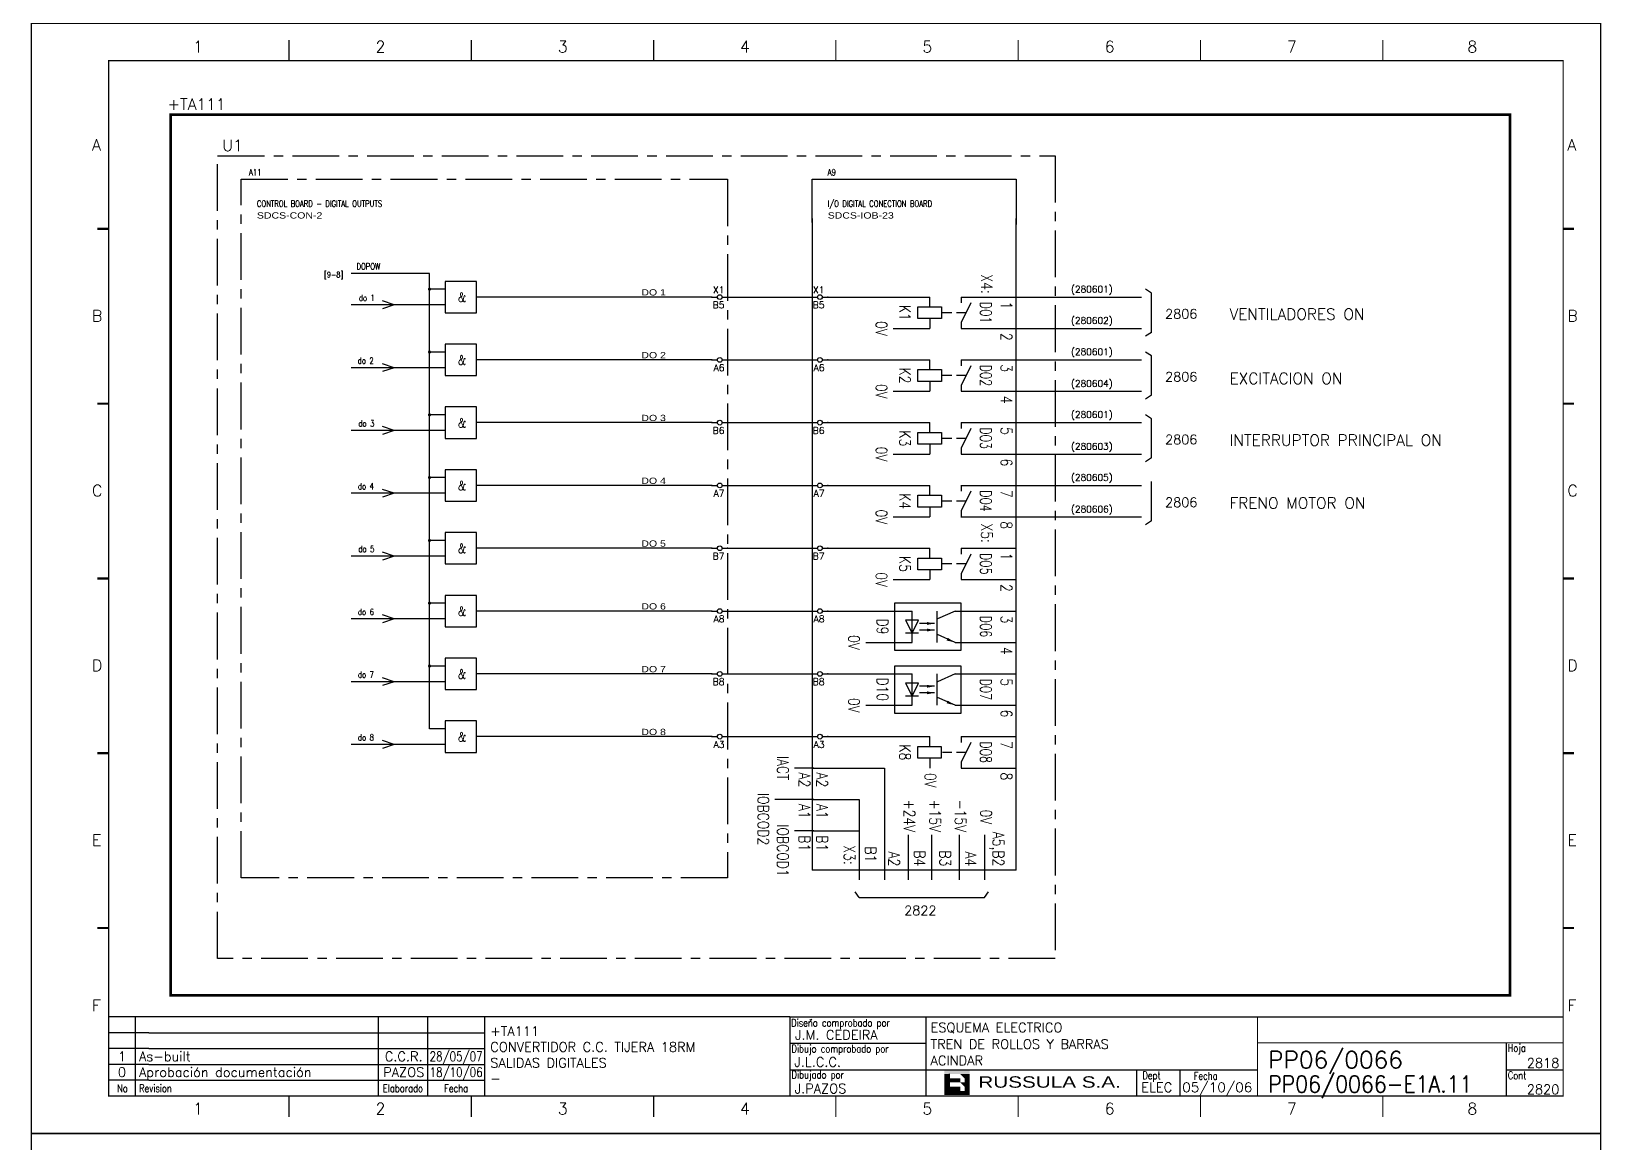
# Model space of a CAD drawing. Extents: x -4 to 416, y -4762 to 287.
# Drawn here: x -3.7 to 416.3, y -2685.4 to -2388.4 of the extents above; entities that cross this region are included whole.
import ezdxf
from ezdxf.enums import TextEntityAlignment as Align

# ---------------------------------------------------------------- set-up
doc = ezdxf.new("R2010")
doc.units = 0
doc.header["$LTSCALE"] = 10
doc.header["$MEASUREMENT"] = 0
for name, pattern in [('CENTER', [2, 1.25, -0.25, 0.25, -0.25]), ('DASHDOT', [1, 0.5, -0.25, 0, -0.25]), ('HIDDEN', [0.375, 0.25, -0.125])]:
    doc.linetypes.add(name, pattern=pattern)
doc.layers.get('0').update_dxf_attribs({"linetype": 'CONTINUOUS'})
for name, color, linetype in [('1', 7, 'CONTINUOUS'), ('10', 5, 'CONTINUOUS'), ('2', 7, 'CONTINUOUS'), ('25', 3, 'CONTINUOUS'), ('25KT', 4, 'HIDDEN'), ('25PK', 4, 'CENTER'), ('35', 2, 'CONTINUOUS'), ('8', 1, 'CONTINUOUS'), ('9', 6, 'CONTINUOUS'), ('DIBUJO', 7, 'CONTINUOUS'), ('NODE', 7, 'CONTINUOUS')]:
    doc.layers.add(name, color=color, linetype=linetype)
doc.styles.add('ABBSTYLE', font='ROMANS.SHX', dxfattribs={"width": 0.8})
doc.styles.add('HELV', font='HELVBLD.SHX', dxfattribs={"width": 1.2})
doc.styles.add('HELVETICA', font='HELV.SHX')
doc.styles.add('LABEL', font='SIMPLEX', dxfattribs={"width": 0.8, "height": 4})
doc.styles.add('ROMANS', font='romans')
doc.styles.get("Standard").update_dxf_attribs({"font": 'simplex'})

# ---------------------------------------------------------------- blocks, each defined once
blk = doc.blocks.new('NOD', base_point=(237.5, 170))
at = {"layer": 'NODE'}
blk.add_point((237.5, 170), dxfattribs=at)
blk = doc.blocks.new('$$PLR12C')
for p, q in [((-2.5, 0), (-0.75, 0)), ((0.75, 0), (2.5, 0))]:
    blk.add_line(p, q)
at = {"layer": '2'}
blk.add_circle((0, 0), 0.75, dxfattribs=at)
for p in [(-2.5, 0), (2.5, 0)]:
    blk.add_blockref('NOD', p, dxfattribs=at)
at = {"layer": '8'}
blk.add_attdef('*A', text='', height=2.15, dxfattribs=at).set_placement((1.5, -3.575), align=Align.RIGHT)
at = {"layer": '9'}
blk.add_attdef('ID', text='', height=2.15, dxfattribs=at).set_placement((1.5, 1.25), align=Align.RIGHT)
blk = doc.blocks.new('newcajec')
at = {"layer": '1'}
for p, q in [((179.4, 20.85), (0.13, 20.85)), ((7, 20.85), (7, 0)), ((71, 20.85), (71, 0)), ((84, 20.85), (84, 0.09)), ((99, 20.85), (99, 0)), ((215.2, 20.8), (215.2, 0)), ((10.6, 16.64), (0, 16.64)), ((10.6, 16.64), (99, 16.64)), ((184.64, 20.18), (184.81, 20.01)), ((184.81, 20.01), (185.18, 20.25)), ((10.6, 12.48), (0, 12.48)), ((10.6, 12.48), (99, 12.48)), ((179.4, 13.87), (215.2, 13.87)), ((368, 14.06), (368, 0)), ((10.6, 8.32), (0, 8.32)), ((10.6, 8.32), (99, 8.32)), ((10.6, 4.16), (0, 4.16)), ((10.6, 4.16), (99, 4.16)), ((179.4, 6.93), (267.63, 6.93)), ((267.63, 6.93), (302.5, 6.93)), ((270.63, 6.91), (270.63, 0)), ((282.07, 6.93), (282.07, 0)), ((368, 6.93), (383, 6.93))]:
    blk.add_line(p, q, dxfattribs=at)
for points in [[(47.5, 272.5, 0.3, 0.3, 0), (47.5, 277.91, 0.3, 0.3, 0)], [(95.5, 272.5, 0.3, 0.3, 0), (95.5, 277.91, 0.3, 0.3, 0)], [(143.5, 272.5, 0.3, 0.3, 0), (143.5, 277.91, 0.3, 0.3, 0)], [(191.5, 272.5, 0.3, 0.3, 0), (191.5, 277.91, 0.3, 0.3, 0)], [(239.5, 272.5, 0.3, 0.3, 0), (239.5, 277.91, 0.3, 0.3, 0)], [(287.5, 272.5, 0.3, 0.3, 0), (287.5, 277.91, 0.3, 0.3, 0)], [(335.5, 272.5, 0.3, 0.3, 0), (335.5, 277.91, 0.3, 0.3, 0)], [(-2.99, 228.23, 0.6, 0.6, 0), (-0.18, 228.23, 0.6, 0.6, 0)], [(383.01, 228.23, 0.6, 0.6, 0), (385.82, 228.23, 0.6, 0.6, 0)], [(-2.99, 182.23, 0.6, 0.6, 0), (-0.18, 182.23, 0.6, 0.6, 0)], [(383.01, 182.23, 0.6, 0.6, 0), (385.82, 182.23, 0.6, 0.6, 0)], [(-2.99, 136.23, 0.6, 0.6, 0), (-0.18, 136.23, 0.6, 0.6, 0)], [(383.01, 136.23, 0.6, 0.6, 0), (385.82, 136.23, 0.6, 0.6, 0)], [(-2.99, 90.23, 0.6, 0.6, 0), (-0.18, 90.23, 0.6, 0.6, 0)], [(383.01, 90.23, 0.6, 0.6, 0), (385.82, 90.23, 0.6, 0.6, 0)], [(-2.99, 44.23, 0.6, 0.6, 0), (-0.18, 44.23, 0.6, 0.6, 0)], [(383.01, 44.23, 0.6, 0.6, 0), (385.82, 44.23, 0.6, 0.6, 0)], [(383, 20.8, 0.3, 0.3, 0), (179.4, 20.8, 0.3, 0.3, 0), (179.4, 0, 0.3, 0.3, 0)], [(302.5, 20.8, 0.3, 0.3, 0), (302.5, 0, 0.3, 0.3, 0)], [(302.5, 14, 0.3, 0.3, 0), (383, 14, 0.3, 0.3, 0)], [(47.5, -5.5, 0.3, 0.3, 0), (47.5, -0.09, 0.3, 0.3, 0)], [(95.5, -5.5, 0.3, 0.3, 0), (95.5, -0.09, 0.3, 0.3, 0)], [(143.5, -5.5, 0.3, 0.3, 0), (143.5, -0.09, 0.3, 0.3, 0)], [(191.5, -5.5, 0.3, 0.3, 0), (191.5, -0.09, 0.3, 0.3, 0)], [(239.5, -5.5, 0.3, 0.3, 0), (239.5, -0.09, 0.3, 0.3, 0)], [(287.5, -5.5, 0.3, 0.3, 0), (287.5, -0.09, 0.3, 0.3, 0)], [(335.5, -5.5, 0.3, 0.3, 0), (335.5, -0.09, 0.3, 0.3, 0)]]:
    blk.add_lwpolyline(points, format="xyseb", dxfattribs=at)
at = {"layer": '1', "const_width": 0.3}
blk.add_lwpolyline([(0, 0), (0, 272.5), (383, 272.5), (383, 0)], close=True, dxfattribs=at)
at = {"layer": '2', "color": 14}
for p, q in [((221.42, 4.69), (221.42, 5.81)), ((221.42, 2.47), (221.42, 3.58))]:
    blk.add_line(p, q, dxfattribs=at)
for points in [[(220.05, 5.81), (220.05, 6.92), (226.74, 5.81), (226.74, 6.92)], [(221.42, 2.47), (220.05, 2.47), (221.42, 5.81), (220.05, 5.81)], [(221.42, 4.69), (224.25, 4.69), (221.42, 3.58), (224.25, 3.58)], [(224.25, 5.81), (225.37, 5.81), (225.37, 4.69)], [(225.37, 5.81), (226.74, 5.81), (225.37, 1.35), (226.74, 1.35)], [(224.25, 0.24), (224.25, 2.47), (220.05, 0.24), (220.05, 2.47)], [(224.25, 3.58), (225.37, 3.58), (225.37, 2.47)], [(226.74, 1.35), (226.74, 0.24), (224.25, 1.35), (224.25, 0.24)]]:
    blk.add_solid(points, dxfattribs=at)
at = {"layer": '1', "style": 'ROMANS'}
for s, p in [('1', (22.29, 274.68)), ('2', (70.29, 274.68)), ('3', (118.29, 274.68)), ('4', (166.29, 274.68)), ('5', (214.29, 274.68)), ('6', (262.29, 274.68)), ('7', (310.29, 274.68)), ('8', (357.79, 274.68)), ('A', (-4.37, 248.84)), ('A', (384.13, 248.84)), ('B', (-4.37, 203.84)), ('B', (384.13, 203.84)), ('C', (-4.37, 157.84)), ('C', (384.13, 157.84)), ('D', (-4.37, 111.84)), ('D', (384.13, 111.84)), ('E', (-4.37, 65.84)), ('E', (384.13, 65.84)), ('F', (-4.37, 22.34)), ('F', (384.13, 22.34)), ('1', (22.29, -4.82)), ('2', (70.29, -4.82)), ('3', (118.29, -4.82)), ('4', (166.29, -4.82)), ('5', (214.29, -4.82)), ('6', (262.29, -4.82)), ('7', (310.29, -4.82)), ('8', (357.79, -4.82))]:
    blk.add_text(s, height=3, dxfattribs=at).set_placement(p)
at = {"layer": '1', "style": 'LABEL', "width": 0.8}
for s, p in [('Diseno comprobado por', (179.73, 18.27)), ('Dibujo comprobado por', (179.81, 11.47)), ('Hoja', (368.38, 11.66)), ('Dibujado por', (179.83, 4.64)), ('Fecha', (285.71, 4.3)), ('Cont', (368.43, 4.46)), ('No', (2.23, 1.05)), ('Revision', (8, 1.05))]:
    blk.add_text(s, height=2, dxfattribs=at).set_placement(p)
for s, p in [('Dept', (274.61, 4.44)), ('Elaborado', (77.5, 1.05)), ('Fecha', (91.5, 1.05))]:
    blk.add_text(s, height=2, dxfattribs=at).set_placement(p, align=Align.CENTER)
at = {"layer": '10', "style": 'ROMANS'}
for tag, p in [('REV41', (3.5, 18.74)), ('REV43', (77.7, 18.74)), ('REV31', (3.5, 14.58)), ('REV33', (77.7, 14.58)), ('REV21', (3.5, 10.42)), ('REV23', (77.7, 10.42)), ('REV11', (3.5, 6.27)), ('REV13', (77.7, 6.27))]:
    blk.add_attdef(tag, text='', height=2.5, dxfattribs=at).set_placement(p, align=Align.MIDDLE)
for tag, p, height in [('REV42', (8, 17.49), 2.5), ('SHEETNAME1', (100.5, 15.83), 2.5), ('DESIGNCHECK', (180.74, 14.83), 2.5), ('DOCUMENTTYPE', (216.43, 16.8), 2.5), ('NOTA', (305.32, 15.8), 3), ('REV32', (8, 13.33), 2.5), ('SHEETNAME2', (100.5, 11.67), 2.5), ('OBJECT', (216.43, 12.4), 2.5), ('REV22', (8, 9.17), 2.5), ('SHEETNAME3', (100.5, 7.51), 2.5), ('DRAWINGCHECK', (180.53, 7.71), 2.5), ('CUSTOMER', (216.43, 8.08), 2.5), ('ORDER', (305.32, 7.3), 4.5), ('REV12', (8, 5.01), 2.5), ('SHEETNAME4', (100.5, 3.35), 2.5), ('DOCUMENT_ID', (305.32, 0.93), 4.4), ('USER', (180.63, 0.71), 2.5), ('DEPARTMENT', (271.93, 1.05), 2.5)]:
    blk.add_attdef(tag, p, '', height=height, dxfattribs=at)
for tag, width, p, p2 in [('REV44', 1.221199, (84.53, 17.49), (98.48, 17.49)), ('REV34', 1.221199, (84.53, 13.33), (98.48, 13.33)), ('REV24', 1.221199, (84.53, 9.17), (98.48, 9.17)), ('REV14', 1.221199, (84.53, 5.01), (98.48, 5.01)), ('CREATED2', 7.039915, (282.71, 1.05), (301.14, 1.05))]:
    blk.add_attdef(tag, text='', height=2.5, dxfattribs=dict(at, width=width)).set_placement(p, p2, align=Align.FIT)
for tag, p in [('SHEET', (382, 7.43)), ('NEXTSHEET', (382, 0.5))]:
    blk.add_attdef(tag, text='', height=2.5, dxfattribs=at).set_placement(p, align=Align.RIGHT)
at = {"layer": 'DIBUJO', "color": 14, "style": 'HELVETICA', "width": 1.3}
blk.add_text('RUSSULA S.A.', height=3, dxfattribs=at).set_placement((229, 2.19))

msp = doc.modelspace()

# ---------------------------------------------------------------- linework, layer by layer
at = {"layer": '2', "color": 3}
for p, q in [((205.26, -2427.98), (259.86, -2427.98)), ((205.26, -2439.53), (205.26, -2427.98)), ((259.86, -2427.98), (259.86, -2440.05)), ((209.46, -2459.48), (236.76, -2459.48)), ((209.46, -2476.28), (236.76, -2476.28)), ((209.46, -2493.08), (236.76, -2493.08)), ((209.46, -2509.88), (236.76, -2509.88)), ((209.46, -2526.68), (236.76, -2526.68)), ((208.93, -2543.48), (232.03, -2543.48)), ((209.46, -2560.28), (232.03, -2560.28)), ((208.93, -2577.08), (236.76, -2577.08)), ((224.68, -2585.48), (224.68, -2615.4)), ((217.86, -2593.88), (217.86, -2615.4)), ((230.98, -2603.33), (230.98, -2615.4)), ((237.28, -2603.33), (237.28, -2615.4)), ((244.63, -2603.33), (244.63, -2615.4)), ((251.46, -2603.33), (251.46, -2615.4))]:
    msp.add_line(p, q, dxfattribs=at)
at = {"layer": '2', "color": 7}
for p, q in [((102.88, -2453.18), (81.88, -2453.18)), ((102.88, -2457.38), (102.88, -2453.18)), ((107.08, -2455.28), (107.08, -2463.68)), ((115.48, -2455.28), (107.08, -2455.28)), ((115.48, -2463.68), (115.48, -2455.28)), ((102.88, -2474.18), (102.88, -2457.38)), ((107.08, -2457.38), (102.88, -2457.38)), ((140.68, -2459.48), (115.48, -2459.48)), ((178.48, -2459.48), (140.68, -2459.48)), ((182.68, -2459.48), (205.26, -2459.48)), ((107.08, -2461.58), (81.88, -2461.58)), ((107.08, -2463.68), (115.48, -2463.68)), ((107.08, -2472.08), (107.08, -2480.48)), ((115.48, -2472.08), (107.08, -2472.08)), ((115.48, -2480.48), (115.48, -2472.08)), ((102.88, -2490.98), (102.88, -2474.18)), ((107.08, -2474.18), (102.88, -2474.18)), ((140.68, -2476.28), (115.48, -2476.28)), ((178.48, -2476.28), (140.68, -2476.28)), ((182.68, -2476.28), (205.26, -2476.28)), ((107.08, -2478.38), (81.88, -2478.38)), ((107.08, -2480.48), (115.48, -2480.48)), ((107.08, -2488.88), (107.08, -2497.28)), ((115.48, -2488.88), (107.08, -2488.88)), ((115.48, -2497.28), (115.48, -2488.88)), ((102.88, -2507.78), (102.88, -2490.98)), ((107.08, -2490.98), (102.88, -2490.98)), ((140.68, -2493.08), (115.48, -2493.08)), ((178.48, -2493.08), (140.68, -2493.08)), ((182.68, -2493.08), (205.26, -2493.08)), ((107.08, -2495.18), (81.88, -2495.18)), ((107.08, -2497.28), (115.48, -2497.28)), ((107.08, -2505.68), (107.08, -2514.08)), ((115.48, -2505.68), (107.08, -2505.68)), ((115.48, -2514.08), (115.48, -2505.68)), ((102.88, -2524.58), (102.88, -2507.78)), ((107.08, -2507.78), (102.88, -2507.78)), ((140.68, -2509.88), (115.48, -2509.88)), ((178.48, -2509.88), (140.68, -2509.88)), ((182.68, -2509.88), (205.26, -2509.88)), ((107.08, -2511.98), (81.88, -2511.98)), ((107.08, -2514.08), (115.48, -2514.08)), ((107.08, -2522.48), (107.08, -2530.88)), ((115.48, -2522.48), (107.08, -2522.48)), ((115.48, -2530.88), (115.48, -2522.48)), ((102.88, -2541.38), (102.88, -2524.58)), ((107.08, -2524.58), (102.88, -2524.58)), ((140.68, -2526.68), (115.48, -2526.68)), ((178.48, -2526.68), (140.68, -2526.68)), ((182.68, -2526.68), (206.31, -2526.68)), ((107.08, -2528.78), (81.88, -2528.78)), ((107.08, -2530.88), (115.48, -2530.88)), ((107.08, -2539.28), (107.08, -2547.68)), ((115.48, -2539.28), (107.08, -2539.28)), ((115.48, -2547.68), (115.48, -2539.28)), ((102.88, -2558.18), (102.88, -2541.38)), ((107.08, -2541.38), (102.88, -2541.38)), ((140.68, -2543.48), (115.48, -2543.48)), ((178.48, -2543.48), (140.68, -2543.48)), ((182.68, -2543.48), (205.26, -2543.48)), ((107.08, -2545.58), (81.88, -2545.58)), ((107.08, -2547.68), (115.48, -2547.68)), ((107.08, -2556.08), (107.08, -2564.48)), ((115.48, -2556.08), (107.08, -2556.08)), ((115.48, -2564.48), (115.48, -2556.08)), ((102.88, -2574.98), (102.88, -2558.18)), ((107.08, -2558.18), (102.88, -2558.18)), ((140.68, -2560.28), (115.48, -2560.28)), ((178.48, -2560.28), (140.68, -2560.28)), ((182.68, -2560.28), (205.78, -2560.28)), ((107.08, -2562.38), (81.88, -2562.38)), ((107.08, -2564.48), (115.48, -2564.48)), ((107.08, -2572.88), (107.08, -2581.28)), ((115.48, -2572.88), (107.08, -2572.88)), ((115.48, -2581.28), (115.48, -2572.88)), ((107.08, -2574.98), (102.88, -2574.98)), ((140.68, -2577.08), (115.48, -2577.08)), ((178.48, -2577.08), (140.68, -2577.08)), ((153.28, -2577.08), (140.68, -2577.08)), ((182.68, -2577.08), (205.26, -2577.08)), ((107.08, -2579.18), (81.88, -2579.18)), ((107.08, -2581.28), (115.48, -2581.28))]:
    msp.add_line(p, q, dxfattribs=at)
at = {"layer": '2', "color": 3, "linetype": 'DASHDOT'}
msp.add_lwpolyline([(33.58, -2410.65, 0.706, 0.706, 0), (392.1, -2410.65, 0.706, 0.706, 0), (392.1, -2646.27, 0.706, 0.706, 0), (33.58, -2646.27, 0.706, 0.706, 0), (33.58, -2410.65, 0.706, 0.706, 0)], format="xyseb", dxfattribs=at)
at = {"layer": '2', "color": 7}
for points in [[(102.67, -2457.38, 0.42, 0.42, 1), (103.09, -2457.38, 0.42, 0.42, 1)], [(102.67, -2474.18, 0.42, 0.42, 1), (103.09, -2474.18, 0.42, 0.42, 1)], [(102.67, -2490.98, 0.42, 0.42, 1), (103.09, -2490.98, 0.42, 0.42, 1)], [(102.67, -2507.78, 0.42, 0.42, 1), (103.09, -2507.78, 0.42, 0.42, 1)], [(102.67, -2524.58, 0.42, 0.42, 1), (103.09, -2524.58, 0.42, 0.42, 1)], [(102.67, -2541.38, 0.42, 0.42, 1), (103.09, -2541.38, 0.42, 0.42, 1)], [(102.67, -2558.18, 0.42, 0.42, 1), (103.09, -2558.18, 0.42, 0.42, 1)]]:
    msp.add_lwpolyline(points, format="xyseb", close=True, dxfattribs=at)
at = {"layer": '25'}
for p, q in [((205.26, -2438.48), (205.26, -2612.78)), ((259.86, -2612.78), (259.86, -2438.48)), ((236.76, -2462.1), (236.76, -2459.48)), ((245.16, -2459.48), (259.86, -2459.48)), ((245.16, -2459.48), (245.16, -2461.05)), ((247.78, -2461.05), (245.16, -2466.3)), ((296.08, -2458.43), (294.51, -2457.38)), ((296.08, -2468.93), (296.08, -2458.43)), ((233.61, -2462.1), (239.91, -2462.1)), ((233.61, -2465.25), (233.61, -2462.1)), ((239.91, -2465.25), (233.61, -2465.25)), ((236.76, -2465.25), (236.76, -2467.88)), ((239.91, -2462.1), (239.91, -2465.25)), ((226.97, -2467.88), (236.76, -2467.88)), ((245.16, -2466.3), (245.16, -2467.88)), ((245.16, -2467.88), (259.78, -2467.88)), ((296.08, -2468.93), (294.51, -2469.98)), ((236.76, -2478.9), (236.76, -2476.28)), ((245.16, -2476.28), (259.86, -2476.28)), ((245.16, -2476.28), (245.16, -2477.85)), ((247.78, -2477.85), (245.16, -2483.1)), ((296.08, -2475.23), (294.51, -2474.18)), ((296.08, -2485.73), (296.08, -2475.23)), ((233.61, -2482.05), (233.61, -2478.9)), ((233.61, -2478.9), (239.91, -2478.9)), ((239.91, -2482.05), (233.61, -2482.05)), ((236.76, -2482.05), (236.76, -2484.68)), ((239.91, -2478.9), (239.91, -2482.05)), ((226.97, -2484.68), (236.76, -2484.68)), ((245.16, -2483.1), (245.16, -2484.68)), ((245.16, -2484.68), (259.78, -2484.68)), ((296.08, -2485.73), (294.51, -2486.78)), ((236.76, -2495.7), (236.76, -2493.08)), ((245.16, -2493.08), (259.86, -2493.08)), ((245.16, -2493.08), (245.16, -2494.65)), ((247.78, -2494.65), (245.16, -2499.9)), ((296.08, -2492.03), (294.51, -2490.98)), ((296.08, -2502.53), (296.08, -2492.03)), ((233.61, -2495.7), (239.91, -2495.7)), ((233.61, -2498.85), (233.61, -2495.7)), ((239.91, -2498.85), (233.61, -2498.85)), ((236.76, -2498.85), (236.76, -2501.48)), ((239.91, -2495.7), (239.91, -2498.85)), ((226.97, -2501.48), (236.76, -2501.48)), ((245.16, -2499.9), (245.16, -2501.48)), ((245.16, -2501.48), (259.78, -2501.48)), ((296.08, -2502.53), (294.51, -2503.58)), ((236.76, -2512.5), (236.76, -2509.88)), ((245.08, -2509.88), (259.86, -2509.88)), ((245.16, -2509.88), (245.16, -2511.45)), ((247.78, -2511.45), (245.16, -2516.7)), ((296.08, -2519.33), (296.08, -2508.83)), ((233.61, -2515.65), (233.61, -2512.5)), ((233.61, -2512.5), (239.91, -2512.5)), ((239.91, -2515.65), (233.61, -2515.65)), ((236.76, -2515.65), (236.76, -2518.28)), ((239.91, -2512.5), (239.91, -2515.65)), ((226.97, -2518.28), (236.76, -2518.28)), ((245.08, -2518.28), (259.78, -2518.28)), ((245.16, -2516.7), (245.16, -2518.28)), ((296.08, -2519.33), (294.51, -2520.38)), ((236.76, -2529.3), (236.76, -2526.68)), ((245.16, -2526.68), (259.86, -2526.68)), ((245.16, -2526.68), (245.16, -2528.25)), ((247.78, -2528.25), (245.16, -2533.5)), ((233.61, -2529.3), (239.91, -2529.3)), ((233.61, -2532.45), (233.61, -2529.3)), ((239.91, -2532.45), (233.61, -2532.45)), ((236.76, -2532.45), (236.76, -2535.08)), ((239.91, -2529.3), (239.91, -2532.45)), ((226.97, -2535.08), (236.76, -2535.08)), ((245.16, -2533.5), (245.16, -2535.08)), ((245.16, -2535.08), (259.78, -2535.08)), ((245.16, -2541.38), (227.31, -2541.38)), ((227.31, -2541.38), (227.31, -2553.98)), ((232.03, -2551.88), (232.03, -2543.48)), ((238.79, -2551.88), (238.79, -2543.48)), ((243.58, -2543.48), (238.86, -2545.58)), ((243.58, -2543.48), (259.86, -2543.48)), ((245.16, -2553.98), (245.16, -2541.38)), ((230.28, -2545.93), (232.03, -2549.43)), ((233.78, -2545.93), (230.28, -2545.93)), ((232.03, -2549.43), (233.78, -2545.93)), ((238.05, -2546.8), (234.04, -2546.8)), ((238.05, -2548.55), (234.04, -2548.55)), ((219.69, -2551.88), (232.03, -2551.88)), ((233.78, -2549.43), (230.28, -2549.43)), ((243.58, -2551.88), (238.86, -2549.78)), ((243.58, -2551.88), (259.86, -2551.88)), ((227.31, -2553.98), (245.16, -2553.98)), ((245.16, -2558.18), (227.31, -2558.18)), ((227.31, -2558.18), (227.31, -2570.78)), ((232.03, -2568.68), (232.03, -2560.28)), ((238.79, -2568.68), (238.79, -2560.28)), ((243.58, -2560.28), (238.86, -2562.38)), ((243.58, -2560.28), (259.86, -2560.28)), ((245.16, -2570.78), (245.16, -2558.18)), ((230.28, -2562.73), (232.03, -2566.23)), ((233.78, -2562.73), (230.28, -2562.73)), ((232.03, -2566.23), (233.78, -2562.73)), ((238.05, -2563.6), (234.04, -2563.6)), ((238.05, -2565.35), (234.04, -2565.35)), ((219.69, -2568.68), (232.03, -2568.68)), ((233.78, -2566.23), (230.28, -2566.23)), ((243.58, -2568.68), (238.86, -2566.58)), ((243.58, -2568.68), (259.86, -2568.68)), ((227.31, -2570.78), (245.16, -2570.78)), ((236.76, -2579.7), (236.76, -2577.08)), ((245.16, -2577.08), (259.86, -2577.08)), ((245.16, -2577.08), (245.16, -2578.65)), ((247.78, -2578.65), (245.16, -2583.9)), ((233.61, -2582.85), (233.61, -2579.7)), ((233.61, -2579.7), (239.83, -2579.7)), ((239.83, -2582.85), (233.61, -2582.85)), ((236.76, -2582.85), (236.76, -2585.48)), ((239.83, -2579.7), (239.83, -2582.85)), ((205.78, -2585.48), (200.53, -2585.48)), ((205.26, -2585.48), (224.68, -2585.48)), ((245.16, -2583.9), (245.16, -2585.48)), ((245.16, -2585.48), (259.78, -2585.48)), ((205.78, -2593.88), (195.28, -2593.88)), ((205.26, -2593.88), (217.86, -2593.88)), ((205.78, -2602.28), (200.53, -2602.28)), ((205.26, -2602.28), (217.86, -2602.28)), ((259.86, -2612.78), (205.26, -2612.78)), ((217.86, -2620.13), (216.81, -2618.55)), ((217.86, -2620.13), (251.46, -2620.13)), ((251.46, -2620.13), (252.51, -2618.55))]:
    msp.add_line(p, q, dxfattribs=at)
for points in [[(236.02, -2547.19), (236.02, -2546.41), (238.05, -2546.8)], [(236.02, -2548.16), (236.02, -2548.94), (238.05, -2548.55)], [(241.28, -2551.35), (241.57, -2550.63), (243.58, -2551.88)], [(236.02, -2563.99), (236.02, -2563.21), (238.05, -2563.6)], [(236.02, -2564.96), (236.02, -2565.74), (238.05, -2565.35)], [(241.28, -2568.15), (241.57, -2567.43), (243.58, -2568.68)]]:
    msp.add_solid(points, dxfattribs=at)
at = {"layer": '25KT'}
for p, q in [((246.47, -2463.68), (239.91, -2463.68)), ((246.47, -2480.48), (239.91, -2480.48)), ((246.47, -2497.28), (239.91, -2497.28)), ((246.47, -2514.08), (239.91, -2514.08)), ((246.47, -2530.88), (239.91, -2530.88)), ((246.47, -2581.28), (239.83, -2581.28))]:
    msp.add_line(p, q, dxfattribs=at)
at = {"layer": '25PK'}
for p, q in [((46.18, -2421.68), (270.36, -2421.68)), ((46.18, -2636.4), (46.18, -2421.68)), ((270.36, -2421.68), (270.36, -2636.4)), ((52.48, -2614.88), (52.48, -2427.98)), ((52.48, -2427.98), (182.68, -2427.98)), ((182.68, -2427.98), (182.68, -2614.88)), ((182.68, -2614.88), (52.48, -2614.88)), ((270.36, -2636.4), (46.18, -2636.4))]:
    msp.add_line(p, q, dxfattribs=at)
at = {"layer": '35'}
for p, q in [((93.43, -2461.58), (90.28, -2460.53)), ((259.86, -2459.48), (293.46, -2459.48)), ((93.43, -2461.58), (90.28, -2462.63)), ((259.86, -2467.88), (293.46, -2467.88)), ((93.43, -2478.38), (90.28, -2477.33)), ((259.86, -2476.28), (293.46, -2476.28)), ((93.43, -2478.38), (90.28, -2479.43)), ((259.86, -2484.68), (293.46, -2484.68)), ((93.43, -2495.18), (90.28, -2494.13)), ((259.86, -2493.08), (293.46, -2493.08)), ((93.43, -2495.18), (90.28, -2496.23)), ((259.86, -2501.48), (293.46, -2501.48)), ((93.43, -2511.98), (90.28, -2510.93)), ((259.86, -2509.88), (293.46, -2509.88)), ((93.43, -2511.98), (90.28, -2513.03)), ((259.86, -2518.28), (293.46, -2518.28)), ((93.43, -2528.78), (90.28, -2527.73)), ((93.43, -2528.78), (90.28, -2529.83)), ((93.43, -2545.58), (90.28, -2544.53)), ((93.43, -2545.58), (90.28, -2546.63)), ((93.43, -2562.38), (90.28, -2561.33)), ((93.43, -2562.38), (90.28, -2563.43)), ((93.43, -2579.18), (90.28, -2578.13)), ((93.43, -2579.18), (90.28, -2580.23))]:
    msp.add_line(p, q, dxfattribs=at)
at = {"layer": 'DIBUJO'}
for points in [[(-3.68, -2386.24), (416.32, -2386.24), (416.32, -2683.24), (-3.68, -2683.24), (-3.68, -2386.24)], [(-3.68, -2683.24), (416.32, -2683.24), (416.32, -2980.24), (-3.68, -2980.24), (-3.68, -2683.24)]]:
    msp.add_lwpolyline(points, dxfattribs=at)

# ---------------------------------------------------------------- block references
at = {"layer": '2', "color": 7}
ref = msp.add_blockref('newcajec', (17, -2673.22), dxfattribs=dict(at, xscale=1.016442892079965, yscale=1.016442892079965, zscale=1.016442892079965))
ref.add_attrib('REV24', '28/05/07', dxfattribs={"layer": '10', "height": 2.541, "style": 'ROMANS', "width": 0.728168}).set_placement((102.91, -2663.89), (117.1, -2663.89), align=Align.FIT)
ref.add_attrib('SHEETNAME3', 'SALIDAS DIGITALES', (119.15, -2665.59), dxfattribs={"layer": '10', "height": 2.5411, "style": 'ROMANS'})
ref.add_attrib('SHEETNAME2', 'CONVERTIDOR C.C. TIJERA 18RM', (119.15, -2661.36), dxfattribs={"layer": '10', "height": 2.5411, "style": 'ROMANS'})
ref.add_attrib('SHEETNAME1', '+TA111', (119.15, -2657.13), dxfattribs={"layer": '10', "height": 2.541, "style": 'ROMANS'})
ref.add_attrib('USER', 'J.PAZOS', (200.6, -2672.5), dxfattribs={"layer": '10', "height": 2.541, "style": 'ROMANS'})
ref.add_attrib('DRAWINGCHECK', 'J.L.C.C.', (200.5, -2665.38), dxfattribs={"layer": '10', "height": 2.541, "style": 'ROMANS'})
ref.add_attrib('DESIGNCHECK', 'J.M. CEDEIRA', (200.71, -2658.14), dxfattribs={"layer": '10', "height": 2.5411, "style": 'ROMANS'})
ref.add_attrib('REV22', 'As-built', (25.13, -2663.89), dxfattribs={"layer": '10', "height": 2.541, "style": 'ROMANS'})
ref.add_attrib('REV12', 'Aprobación documentación', (25.13, -2668.12), dxfattribs={"layer": '10', "height": 2.5411, "style": 'ROMANS'})
ref.add_attrib('REV21', '1', dxfattribs={"layer": '10', "height": 2.54, "style": 'ROMANS'}).set_placement((20.56, -2662.62), align=Align.MIDDLE)
ref.add_attrib('REV11', '0', dxfattribs={"layer": '10', "height": 2.54, "style": 'ROMANS'}).set_placement((20.56, -2666.85), align=Align.MIDDLE)
ref.add_attrib('SHEETNAME4', '-', (119.15, -2669.82), dxfattribs={"layer": '10', "height": 2.54, "style": 'ROMANS'})
ref.add_attrib('REV14', '18/10/06', dxfattribs={"layer": '10', "height": 2.541, "style": 'ROMANS', "width": 0.728168}).set_placement((102.91, -2668.12), (117.1, -2668.12), align=Align.FIT)
ref.add_attrib('REV23', 'C.C.R.', dxfattribs={"layer": '10', "height": 2.541, "style": 'ROMANS'}).set_placement((95.98, -2662.62), align=Align.MIDDLE)
ref.add_attrib('REV13', 'PAZOS', dxfattribs={"layer": '10', "height": 2.541, "style": 'ROMANS'}).set_placement((95.98, -2666.85), align=Align.MIDDLE)
ref.add_attrib('DOCUMENT_ID', 'PP06/0066-E1A.11', (327.34, -2672.27), dxfattribs={"layer": '10', "height": 4.4723, "style": 'ROMANS', "width": 0.9})
ref.add_attrib('ORDER', 'PP06/0066', (327.34, -2665.8), dxfattribs={"layer": '10', "height": 4.574, "style": 'ROMANS'})
ref.add_attrib('CUSTOMER', 'ACINDAR', (236.99, -2665), dxfattribs={"layer": '10', "height": 2.541, "style": 'ROMANS'})
ref.add_attrib('OBJECT', 'TREN DE ROLLOS Y BARRAS', (236.99, -2660.61), dxfattribs={"layer": '10', "height": 2.5411, "style": 'ROMANS'})
ref.add_attrib('DOCUMENTTYPE', 'ESQUEMA ELECTRICO', (236.99, -2656.14), dxfattribs={"layer": '10', "height": 2.5411, "style": 'ROMANS'})
ref.add_attrib('CREATED2', '05/10/06', dxfattribs={"layer": '10', "height": 2.541, "style": 'ROMANS', "width": 0.961976}).set_placement((304.36, -2672.16), (323.1, -2672.16), align=Align.FIT)
ref.add_attrib('DEPARTMENT', 'ELEC', (293.4, -2672.16), dxfattribs={"layer": '10', "height": 2.541, "style": 'ROMANS'})
ref.add_attrib('NEXTSHEET', '2820', dxfattribs={"layer": '10', "height": 2.541, "style": 'ROMANS'}).set_placement((405.28, -2672.71), align=Align.RIGHT)
ref.add_attrib('SHEET', '2818', dxfattribs={"layer": '10', "height": 2.541, "style": 'ROMANS'}).set_placement((405.28, -2665.66), align=Align.RIGHT)
at = {"layer": '2', "color": 7, "xscale": 0.8400000000000318, "yscale": 0.8400000000000318, "zscale": 0.8400000000000318}
for p, values in [((180.58, -2459.48), {'ID': 'X1', '*A': 'B5'}), ((207.36, -2459.48), {'ID': 'X1', '*A': 'B5'}), ((180.58, -2476.28), {'*A': 'A6'}), ((207.36, -2476.28), {'*A': 'A6'}), ((180.58, -2493.08), {'*A': 'B6'}), ((207.36, -2493.08), {'*A': 'B6'}), ((180.58, -2509.88), {'*A': 'A7'}), ((207.36, -2509.88), {'*A': 'A7'}), ((180.58, -2526.68), {'*A': 'B7'}), ((207.36, -2526.68), {'*A': 'B7'}), ((180.58, -2543.48), {'*A': 'A8'}), ((207.36, -2543.48), {'*A': 'A8'}), ((180.58, -2560.28), {'*A': 'B8'}), ((207.36, -2560.28), {'*A': 'B8'}), ((180.58, -2577.08), {'*A': 'A3'}), ((207.36, -2577.08), {'*A': 'A3'})]:
    msp.add_blockref('$$PLR12C', p, dxfattribs=at).add_auto_attribs(values)

# ---------------------------------------------------------------- texts
at = {"layer": '2', "color": 6}
for s, height, p in [('+TA111', 3.024, (32.74, -2409.39)), ('U1', 3.024, (47.44, -2420.42)), ('(280601)', 1.764, (274.56, -2458.26)), ('(280602)', 1.764, (274.56, -2466.63)), ('(280601)', 1.764, (274.56, -2475)), ('(280604)', 1.764, (274.56, -2483.5)), ('(280601)', 1.764, (274.56, -2491.8)), ('(280603)', 1.764, (274.56, -2500.3)), ('(280605)', 1.764, (274.56, -2508.6)), ('(280606)', 1.764, (274.56, -2517.1))]:
    msp.add_text(s, height=height, dxfattribs=at).set_placement(p)
at = {"layer": '2', "color": 7, "style": 'ROMANS'}
for s, height, p in [('2806', 2.52, (299.76, -2465.25)), ('VENTILADORES ON', 3, (317.01, -2465.55)), ('2806', 2.52, (299.76, -2482.05)), ('EXCITACION ON', 3, (317.01, -2482.74)), ('2806', 2.52, (299.76, -2498.85)), ('INTERRUPTOR PRINCIPAL ON', 3, (317.01, -2499.28)), ('2806', 2.52, (299.76, -2515.65)), ('FRENO MOTOR ON', 3, (317.01, -2516.08)), ('2822', 2.52, (229.93, -2624.85))]:
    msp.add_text(s, height=height, dxfattribs=at).set_placement(p)
at = {"layer": '25'}
for s, height, style, width, p in [('A11', 1.68, 'ABBSTYLE', 0.8, (54.58, -2426.93)), ('A9', 1.68, 'ABBSTYLE', 0.8, (209.46, -2426.93)), ('CONTROL BOARD - DIGITAL OUTPUTS', 1.68, 'ABBSTYLE', 0.8, (56.68, -2435.33)), ('I/O DIGITAL CONECTION BOARD', 1.68, 'ABBSTYLE', 0.8, (209.46, -2435.33)), ('SDCS-CON-2', 1.68, 'HELV', 1.2, (56.68, -2438.48)), ('SDCS-IOB-23', 1.68, 'HELV', 1.2, (209.46, -2438.48)), ('[9-8]', 1.512, 'ABBSTYLE', 0.8, (74.66, -2454.23)), ('DOPOW', 1.68, 'ABBSTYLE', 0.8, (83.35, -2452.13)), ('do 1', 1.68, 'ABBSTYLE', 0.8, (83.98, -2460.53)), ('&', 2.52, 'ABBSTYLE', 0.8, (110.47, -2460.77)), ('DO 1', 1.68, 'HELV', 1.2, (159.58, -2459.06)), ('do 2', 1.68, 'ABBSTYLE', 0.8, (83.68, -2477.33)), ('&', 2.52, 'ABBSTYLE', 0.8, (110.47, -2477.57)), ('DO 2', 1.68, 'HELV', 1.2, (159.58, -2475.86)), ('do 3', 1.68, 'ABBSTYLE', 0.8, (83.86, -2494.13)), ('&', 2.52, 'ABBSTYLE', 0.8, (110.47, -2494.37)), ('DO 3', 1.68, 'HELV', 1.2, (159.58, -2492.66)), ('do 4', 1.68, 'ABBSTYLE', 0.8, (83.74, -2510.93)), ('&', 2.52, 'ABBSTYLE', 0.8, (110.47, -2511.17)), ('DO 4', 1.68, 'HELV', 1.2, (159.58, -2509.46)), ('do 5', 1.68, 'ABBSTYLE', 0.8, (83.86, -2527.73)), ('&', 2.52, 'ABBSTYLE', 0.8, (110.47, -2527.97)), ('DO 5', 1.68, 'HELV', 1.2, (159.58, -2526.26)), ('do 6', 1.68, 'ABBSTYLE', 0.8, (83.74, -2544.53)), ('&', 2.52, 'ABBSTYLE', 0.8, (110.47, -2544.77)), ('DO 6', 1.68, 'HELV', 1.2, (159.58, -2543.06)), ('do 7', 1.68, 'ABBSTYLE', 0.8, (83.74, -2561.33)), ('&', 2.52, 'ABBSTYLE', 0.8, (110.47, -2561.57)), ('DO 7', 1.68, 'HELV', 1.2, (159.58, -2559.86)), ('do 8', 1.68, 'ABBSTYLE', 0.8, (83.74, -2578.13)), ('&', 2.52, 'ABBSTYLE', 0.8, (110.47, -2578.37)), ('DO 8', 1.68, 'HELV', 1.2, (159.58, -2576.66))]:
    msp.add_text(s, height=height, dxfattribs=dict(at, style=style, width=width)).set_placement(p)
at = {"layer": '25', "style": 'ROMANS', "width": 0.8}
for s, p in [('X4:', (250.53, -2458.57)), ('X5:', (250.53, -2525.24)), ('+24V', (229.85, -2602.61)), ('+15V', (236.68, -2602.61)), ('-15V', (243.5, -2602.61)), ('0V', (250.33, -2600.51)), ('A5,B2', (253.62, -2611.75)), ('X3:', (213.78, -2611.34)), ('B1', (219.44, -2610.7)), ('A2', (225.74, -2611.75)), ('B4', (232.56, -2611.75)), ('B3', (239.39, -2611.75)), ('A4', (246.21, -2611.75))]:
    msp.add_text(s, height=3.024, rotation=270, dxfattribs=at).set_placement(p, align=Align.RIGHT)
at = {"layer": '25', "style": 'ROMANS'}
for s, width, p in [('DO1', 0.7, (250.29, -2463.63)), ('K1', 0.8, (228.63, -2463.68)), ('0V', 0.8, (222.33, -2467.88)), ('DO2', 0.7, (250.29, -2480.43)), ('K2', 0.8, (228.63, -2480.48)), ('0V', 0.8, (222.33, -2484.68)), ('DO3', 0.7, (250.29, -2497.23)), ('K3', 0.8, (228.63, -2497.28)), ('0V', 0.8, (222.33, -2501.48)), ('DO4', 0.7, (250.29, -2514.03)), ('K4', 0.8, (228.63, -2514.08)), ('0V', 0.8, (222.33, -2518.28)), ('DO5', 0.7, (250.29, -2530.83)), ('K5', 0.8, (228.63, -2530.88)), ('0V', 0.8, (222.33, -2535.08)), ('DO6', 0.7, (250.29, -2547.63)), ('D9', 0.8, (222.63, -2547.61)), ('D10', 0.8, (222.63, -2564.41)), ('DO7', 0.7, (250.29, -2564.43)), ('DO8', 0.7, (250.29, -2581.23)), ('IACT', 0.8, (195.97, -2585.48)), ('K8', 0.8, (228.63, -2581.28)), ('0V', 0.8, (235.42, -2588.75)), ('IOBCOD2', 0.8, (190.72, -2599.13)), ('IOBCOD1', 0.8, (195.97, -2607.53))]:
    msp.add_text(s, height=3.024, rotation=270, dxfattribs=dict(at, width=width)).set_placement(p, align=Align.CENTER)
at = {"layer": '25', "style": 'ROMANS', "width": 0.8}
for s, height, p in [('1', 3.02, (255.78, -2460.67)), ('2', 3.02, (255.78, -2469.07)), ('3', 3.02, (255.78, -2477.47)), ('4', 3.02, (255.78, -2485.87)), ('5', 3.02, (255.78, -2494.27)), ('6', 3.02, (255.78, -2502.67)), ('7', 3.02, (255.78, -2511.07)), ('8', 3.02, (255.78, -2519.47)), ('1', 3.02, (255.78, -2527.87)), ('2', 3.02, (255.78, -2536.27)), ('3', 3.02, (255.78, -2544.67)), ('4', 3.02, (255.78, -2553.07)), ('5', 3.02, (255.78, -2561.47)), ('6', 3.02, (255.78, -2569.87)), ('7', 3.02, (255.78, -2578.27)), ('A2', 3.024, (201.71, -2586.67)), ('A2', 3.024, (206.43, -2586.67)), ('8', 3.02, (255.78, -2586.67)), ('A1', 3.024, (201.71, -2595.07)), ('A1', 3.024, (206.43, -2595.07)), ('B1', 3.024, (201.71, -2603.47)), ('B1', 3.024, (206.43, -2603.47))]:
    msp.add_text(s, height=height, rotation=270, dxfattribs=at).set_placement(p)
at = {"layer": '25', "color": 3, "style": 'ROMANS', "width": 0.8}
for p in [(214.98, -2551.88), (214.98, -2568.68)]:
    msp.add_text('0V', height=3.024, rotation=270, dxfattribs=at).set_placement(p, align=Align.CENTER)

doc.saveas('drawing.dxf')
